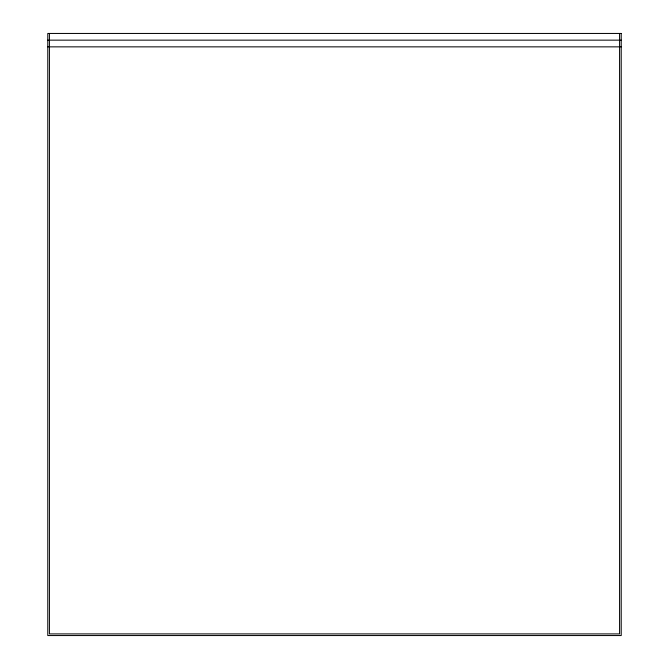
<?xml version="1.0" encoding="UTF-8"?>
<svg xmlns="http://www.w3.org/2000/svg" width="669" height="669" viewBox="0 0 669 669"><rect width="100%" height="100%" fill="white"/><g stroke="black" fill="none" stroke-linecap="round" stroke-linejoin="round"><path stroke-width="1" d="M47.783 40.148L621.217 40.148M47.783 46.855L621.217 46.855M619.578 33.45L619.578 633.911L49.422 633.911L49.422 33.45M621.217 33.45L47.783 33.45L47.783 635.55L621.217 635.55L621.217 33.45"/></g></svg>
